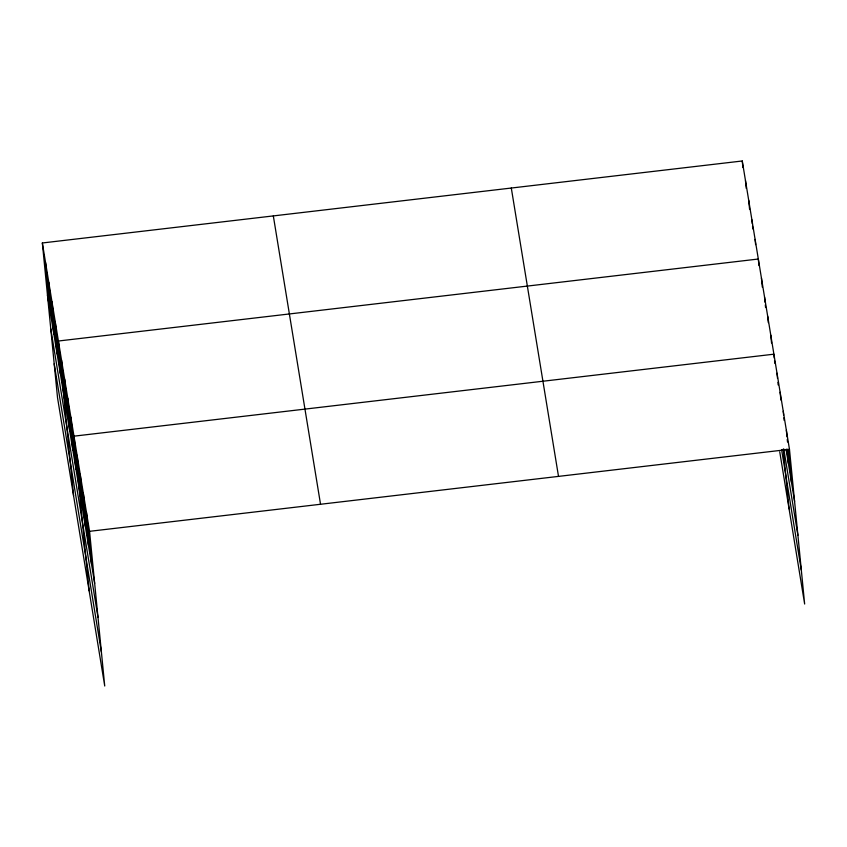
<?xml version="1.0" encoding="UTF-8"?>
<svg xmlns="http://www.w3.org/2000/svg" width="847" height="847" viewBox="0 0 847 847"><rect width="100%" height="100%" fill="white"/><g stroke="black" fill="none" stroke-linecap="round" stroke-linejoin="round"><path stroke-width="1.27" d="M42.35 242.973L89.56 531.323L104.732 686.017L57.522 397.667L42.35 242.973L742.268 160.983L789.478 449.334L804.65 604.027L779.727 451.779M89.56 531.323L789.478 449.334M786.069 449.397L794.592 501.413M783.782 449.005L797.906 535.283M781.59 449.641L801.326 570.169M511.302 188.034L558.512 476.395M273.327 215.911L320.537 504.261M47.453 295.042L94.663 583.403M50.778 328.911L97.987 617.262M54.197 363.797L101.407 652.148M786.365 430.308L787.001 436.819M787.255 439.424L787.519 442.018M788.282 449.831L791.469 482.388M783.253 411.271L783.634 415.178M783.888 417.783L784.142 420.387M786.948 449.026L788.356 463.351M780.129 392.246L780.902 400.059M777.017 373.209L777.525 378.418M777.917 382.325L778.171 384.93M774.285 358.09L773.904 354.184L73.985 436.163L89.147 590.857M774.539 360.695L774.793 363.289M783.221 449.164L789.065 508.878M770.791 335.147L771.553 342.961M767.668 316.122L768.314 322.622M764.555 297.085L765.063 302.294M765.317 304.899L765.572 307.503M761.442 278.06L762.332 287.165M758.965 265.535L758.319 259.023L58.401 341.013L73.573 495.707M755.111 239.415L755.619 244.624M751.903 219.807L752.284 223.714M752.538 226.318L752.792 228.923M748.695 200.199L749.584 209.315M745.476 180.591L746.249 188.405M742.268 160.983L742.904 167.494M86.447 512.287L91.55 564.367M83.334 493.261L88.437 545.33M80.211 474.225L85.325 526.305M77.098 455.199L82.201 507.268M70.862 417.137L75.976 469.206M67.749 398.101L72.853 450.18M64.637 379.075L69.74 431.144M61.513 360.039L66.627 412.118M55.193 321.405L60.296 373.474M51.985 301.797L57.088 353.866M48.766 282.189L53.88 334.258M45.558 262.581L50.672 314.65"/></g></svg>
